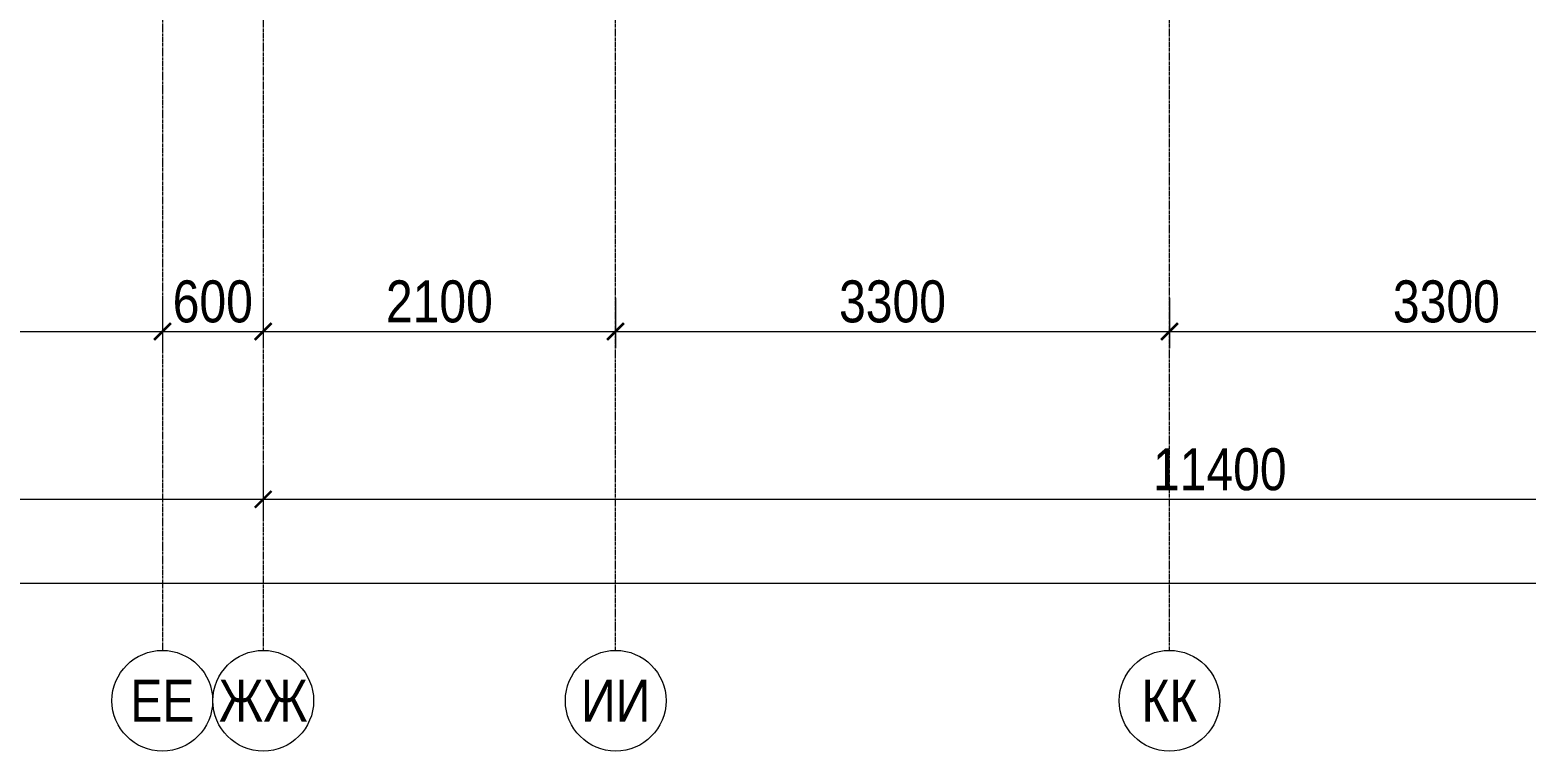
# Model space of a CAD drawing. Header units: millimetres. Extents: x -65509 to 912790, y 446 to 713294.
# Drawn here: x 471311 to 480226, y 499528 to 503825 of the extents above; entities that cross this region are included whole.
import ezdxf
from ezdxf.enums import TextEntityAlignment as Align

# ---------------------------------------------------------------- set-up
doc = ezdxf.new("R2010")
doc.units = ezdxf.units.MM
doc.linetypes.add('CENTER2', pattern=[28.575, 19.05, -3.175, 3.175, -3.175])
doc.layers.get('Defpoints').update_dxf_attribs({"color": 250})
doc.layers.add('РД_Оси_100', color=250, linetype='Continuous', lineweight=0)
doc.layers.add('РД_Оси_размер', color=250, linetype='Continuous', lineweight=0)
doc.styles.add('style1', font='ARIALN.TTF')
doc.styles.add('ккк', font='isocpeur.ttf', dxfattribs={"width": 0.85, "oblique": 15})
doc.dimstyles.new('Dim100_ареал', dxfattribs={"dimscale": 100, "dimtxt": 2.5, "dimasz": 1, "dimexe": 1, "dimexo": 1, "dimgap": 0.5, "dimtad": 1, "dimzin": 12, "dimdsep": 46, "dimtxsty": 'style1', "dimblk": 'ARCHTICK', "dimcen": 1, "dimdle": 1, "dimclrd": 256, "dimclre": 256, "dimaunit": 1, "dimadec": 0, "dimazin": 3, "dimtfac": 1, "dimtmove": 1, "dimatfit": 3, "dimldrblk": 'OPEN30', "dimfxl": 4, "dimfxlon": 1, "dimtolj": 1, "dimtzin": 0, "dimlwd": 9, "dimlwe": 9, "dimarcsym": 0})

# ---------------------------------------------------------------- blocks, each defined once
blk = doc.blocks.new('A-iden')
at = {"linetype": 'Continuous', "lineweight": 5}
blk.add_circle((0, -4), 3, dxfattribs=at)
at = {"color": 0, "linetype": 'Continuous', "lineweight": 20, "style": 'ккк', "width": 0.85}
blk.add_attdef('ID', text='', height=8, dxfattribs=at).set_placement((0.314, -3.853), align=Align.MIDDLE_CENTER)
blk = doc.blocks.new('_ArchTick')
at = {"color": 0, "linetype": 'ByBlock', "const_width": 0.15}
blk.add_lwpolyline([(-0.5, -0.5), (0.5, 0.5)], dxfattribs=at)
blk = doc.blocks.new('*D317')
at = {"layer": 'Defpoints', "color": 0, "transparency": 16777216}
for p in [(79200, -3255), (82500, -3255), (82500, -4255)]:
    blk.add_point(p, dxfattribs=at)
at = {"layer": 'РД_Оси_размер', "color": 0, "lineweight": 5, "transparency": 16777216}
for p, q in [((79200, -4055), (79200, -4355)), ((82500, -4055), (82500, -4355)), ((79100, -4255), (82600, -4255))]:
    blk.add_line(p, q, dxfattribs=at)
at = {"layer": 'РД_Оси_размер', "color": 0, "lineweight": 5, "transparency": 16777216, "xscale": 100, "yscale": 100, "zscale": 100, "rotation": 180}
blk.add_blockref('_ArchTick', (79200, -4255), dxfattribs=at)
at = {"layer": 'РД_Оси_размер', "color": 0, "lineweight": 5, "transparency": 16777216, "xscale": 100, "yscale": 100, "zscale": 100}
blk.add_blockref('_ArchTick', (82500, -4255), dxfattribs=at)
at = {"layer": 'РД_Оси_размер', "color": 0, "transparency": 16777216, "insert": (80850, -4077.4), "char_height": 250, "attachment_point": 5, "style": 'style1'}
blk.add_mtext('\\A1;3300', dxfattribs=at)
blk = doc.blocks.new('_Open30')
at = {"color": 0, "linetype": 'ByBlock', "lineweight": -2}
for p, q in [((-1, 0.268), (0, 0)), ((0, 0), (-1, -0.268)), ((0, 0), (-1, 0))]:
    blk.add_line(p, q, dxfattribs=at)
blk = doc.blocks.new('*D318')
at = {"layer": 'Defpoints', "color": 0, "transparency": 16777216}
for p in [(82500, -3255), (83100, -3255), (83100, -4255)]:
    blk.add_point(p, dxfattribs=at)
at = {"layer": 'РД_Оси_размер', "color": 0, "lineweight": 5, "transparency": 16777216}
for p, q in [((82500, -4055), (82500, -4355)), ((83100, -4055), (83100, -4355)), ((82400, -4255), (83200, -4255))]:
    blk.add_line(p, q, dxfattribs=at)
at = {"layer": 'РД_Оси_размер', "color": 0, "lineweight": 5, "transparency": 16777216, "xscale": 100, "yscale": 100, "zscale": 100, "rotation": 180}
blk.add_blockref('_ArchTick', (82500, -4255), dxfattribs=at)
at = {"layer": 'РД_Оси_размер', "color": 0, "lineweight": 5, "transparency": 16777216, "xscale": 100, "yscale": 100, "zscale": 100}
blk.add_blockref('_ArchTick', (83100, -4255), dxfattribs=at)
at = {"layer": 'РД_Оси_размер', "color": 0, "transparency": 16777216, "insert": (82800, -4077.4), "char_height": 250, "attachment_point": 5, "style": 'style1'}
blk.add_mtext('\\A1;600', dxfattribs=at)
blk = doc.blocks.new('*D319')
at = {"layer": 'Defpoints', "color": 0, "transparency": 16777216}
for p in [(83100, -3255), (85200, -3255), (85200, -4255)]:
    blk.add_point(p, dxfattribs=at)
at = {"layer": 'РД_Оси_размер', "color": 0, "lineweight": 5, "transparency": 16777216}
for p, q in [((83100, -4055), (83100, -4355)), ((85200, -4055), (85200, -4355)), ((83000, -4255), (85300, -4255))]:
    blk.add_line(p, q, dxfattribs=at)
at = {"layer": 'РД_Оси_размер', "color": 0, "lineweight": 5, "transparency": 16777216, "xscale": 100, "yscale": 100, "zscale": 100, "rotation": 180}
blk.add_blockref('_ArchTick', (83100, -4255), dxfattribs=at)
at = {"layer": 'РД_Оси_размер', "color": 0, "lineweight": 5, "transparency": 16777216, "xscale": 100, "yscale": 100, "zscale": 100}
blk.add_blockref('_ArchTick', (85200, -4255), dxfattribs=at)
at = {"layer": 'РД_Оси_размер', "color": 0, "transparency": 16777216, "insert": (84150, -4077.4), "char_height": 250, "attachment_point": 5, "style": 'style1'}
blk.add_mtext('\\A1;2100', dxfattribs=at)
blk = doc.blocks.new('*D320')
at = {"layer": 'Defpoints', "color": 0, "transparency": 16777216}
for p in [(85200, -3255), (88500, -3255), (88500, -4255)]:
    blk.add_point(p, dxfattribs=at)
at = {"layer": 'РД_Оси_размер', "color": 0, "lineweight": 5, "transparency": 16777216}
for p, q in [((85200, -4055), (85200, -4355)), ((88500, -4055), (88500, -4355)), ((85100, -4255), (88600, -4255))]:
    blk.add_line(p, q, dxfattribs=at)
at = {"layer": 'РД_Оси_размер', "color": 0, "lineweight": 5, "transparency": 16777216, "xscale": 100, "yscale": 100, "zscale": 100, "rotation": 180}
blk.add_blockref('_ArchTick', (85200, -4255), dxfattribs=at)
at = {"layer": 'РД_Оси_размер', "color": 0, "lineweight": 5, "transparency": 16777216, "xscale": 100, "yscale": 100, "zscale": 100}
blk.add_blockref('_ArchTick', (88500, -4255), dxfattribs=at)
at = {"layer": 'РД_Оси_размер', "color": 0, "transparency": 16777216, "insert": (86850, -4077.4), "char_height": 250, "attachment_point": 5, "style": 'style1'}
blk.add_mtext('\\A1;3300', dxfattribs=at)
blk = doc.blocks.new('*D321')
at = {"layer": 'Defpoints', "color": 0, "transparency": 16777216}
for p in [(88500, -3255), (91800, -3255), (91800, -4255)]:
    blk.add_point(p, dxfattribs=at)
at = {"layer": 'РД_Оси_размер', "color": 0, "lineweight": 5, "transparency": 16777216}
for p, q in [((88500, -4055), (88500, -4355)), ((91800, -4055), (91800, -4355)), ((88400, -4255), (91900, -4255))]:
    blk.add_line(p, q, dxfattribs=at)
at = {"layer": 'РД_Оси_размер', "color": 0, "lineweight": 5, "transparency": 16777216, "xscale": 100, "yscale": 100, "zscale": 100, "rotation": 180}
blk.add_blockref('_ArchTick', (88500, -4255), dxfattribs=at)
at = {"layer": 'РД_Оси_размер', "color": 0, "lineweight": 5, "transparency": 16777216, "xscale": 100, "yscale": 100, "zscale": 100}
blk.add_blockref('_ArchTick', (91800, -4255), dxfattribs=at)
at = {"layer": 'РД_Оси_размер', "color": 0, "transparency": 16777216, "insert": (90150, -4077.4), "char_height": 250, "attachment_point": 5, "style": 'style1'}
blk.add_mtext('\\A1;3300', dxfattribs=at)
blk = doc.blocks.new('*D204')
at = {"layer": 'Defpoints', "color": 0, "transparency": 16777216}
for p in [(0, -3255), (114600, -3255), (114600, -5755)]:
    blk.add_point(p, dxfattribs=at)
at = {"layer": 'РД_Оси_размер', "color": 0, "lineweight": 5, "transparency": 16777216}
for p, q in [((0, -5555), (0, -5855)), ((114600, -5555), (114600, -5855)), ((-100, -5755), (114700, -5755))]:
    blk.add_line(p, q, dxfattribs=at)
at = {"layer": 'РД_Оси_размер', "color": 0, "lineweight": 5, "transparency": 16777216, "xscale": 100, "yscale": 100, "zscale": 100, "rotation": 180}
blk.add_blockref('_ArchTick', (0, -5755), dxfattribs=at)
at = {"layer": 'РД_Оси_размер', "color": 0, "lineweight": 5, "transparency": 16777216, "xscale": 100, "yscale": 100, "zscale": 100}
blk.add_blockref('_ArchTick', (114600, -5755), dxfattribs=at)
at = {"layer": 'РД_Оси_размер', "color": 0, "transparency": 16777216, "insert": (57300, -5577.4), "char_height": 250, "attachment_point": 5, "style": 'style1'}
blk.add_mtext('\\A1;114600', dxfattribs=at)
blk = doc.blocks.new('*D220')
at = {"layer": 'Defpoints', "color": 0, "transparency": 16777216}
for p in [(45600, -3255), (83100, -3255), (83100, -5255)]:
    blk.add_point(p, dxfattribs=at)
at = {"layer": 'РД_Оси_размер', "color": 0, "lineweight": 5, "transparency": 16777216}
for p, q in [((45600, -5055), (45600, -5355)), ((83100, -5055), (83100, -5355)), ((45500, -5255), (83200, -5255))]:
    blk.add_line(p, q, dxfattribs=at)
at = {"layer": 'РД_Оси_размер', "color": 0, "lineweight": 5, "transparency": 16777216, "xscale": 100, "yscale": 100, "zscale": 100, "rotation": 180}
blk.add_blockref('_ArchTick', (45600, -5255), dxfattribs=at)
at = {"layer": 'РД_Оси_размер', "color": 0, "lineweight": 5, "transparency": 16777216, "xscale": 100, "yscale": 100, "zscale": 100}
blk.add_blockref('_ArchTick', (83100, -5255), dxfattribs=at)
at = {"layer": 'РД_Оси_размер', "color": 0, "transparency": 16777216, "insert": (64350, -5077.4), "char_height": 250, "attachment_point": 5, "style": 'style1'}
blk.add_mtext('\\A1;37500', dxfattribs=at)
blk = doc.blocks.new('*D221')
at = {"layer": 'Defpoints', "color": 0, "transparency": 16777216}
for p in [(83100, -3255), (94500, -3255), (94500, -5255)]:
    blk.add_point(p, dxfattribs=at)
at = {"layer": 'РД_Оси_размер', "color": 0, "lineweight": 5, "transparency": 16777216}
for p, q in [((83100, -5055), (83100, -5355)), ((94500, -5055), (94500, -5355)), ((83000, -5255), (94600, -5255))]:
    blk.add_line(p, q, dxfattribs=at)
at = {"layer": 'РД_Оси_размер', "color": 0, "lineweight": 5, "transparency": 16777216, "xscale": 100, "yscale": 100, "zscale": 100, "rotation": 180}
blk.add_blockref('_ArchTick', (83100, -5255), dxfattribs=at)
at = {"layer": 'РД_Оси_размер', "color": 0, "lineweight": 5, "transparency": 16777216, "xscale": 100, "yscale": 100, "zscale": 100}
blk.add_blockref('_ArchTick', (94500, -5255), dxfattribs=at)
at = {"layer": 'РД_Оси_размер', "color": 0, "transparency": 16777216, "insert": (88800, -5077.4), "char_height": 250, "attachment_point": 5, "style": 'style1'}
blk.add_mtext('\\A1;11400', dxfattribs=at)
blk = doc.blocks.new('СОШ_2200_АР_ОСИ_М100_28.05.24')
at = {"layer": 'РД_Оси_100', "linetype": 'CENTER2'}
for p, q in [((85200, -6155), (85200, 139938.679)), ((88500, -6155), (88500, 139938.679))]:
    blk.add_line(p, q, dxfattribs=at)
for points in [[(82500, 139938.679), (82500, -6155)], [(83100, 16208.195), (83100, -6155)]]:
    blk.add_lwpolyline(points, dxfattribs=at)
at = {"layer": 'РД_Оси_100', "color": 0}
ref = blk.add_blockref('A-iden', (82499.266, -6054.999), dxfattribs=dict(at, xscale=100, yscale=100, zscale=100))
ref.add_attrib('ID', 'ЕЕ', dxfattribs={"layer": '0', "linetype": 'Continuous', "height": 250, "style": 'style1'}).set_placement((82499.266, -6454.999), align=Align.MIDDLE)
ref = blk.add_blockref('A-iden', (83100.734, -6054.999), dxfattribs=dict(at, xscale=100, yscale=100, zscale=100))
ref.add_attrib('ID', 'ЖЖ', dxfattribs={"layer": '0', "linetype": 'Continuous', "height": 250, "style": 'style1'}).set_placement((83100.734, -6454.999), align=Align.MIDDLE)
ref = blk.add_blockref('A-iden', (85200.734, -6054.999), dxfattribs=dict(at, xscale=100, yscale=100, zscale=100))
ref.add_attrib('ID', 'ИИ', dxfattribs={"layer": '0', "linetype": 'Continuous', "height": 250, "style": 'style1'}).set_placement((85200.734, -6454.999), align=Align.MIDDLE)
ref = blk.add_blockref('A-iden', (88500, -6054.999), dxfattribs=dict(at, xscale=100, yscale=100, zscale=100))
ref.add_attrib('ID', 'КК', dxfattribs={"layer": '0', "linetype": 'Continuous', "height": 250, "style": 'style1'}).set_placement((88500, -6454.999), align=Align.MIDDLE)
at = {"layer": 'РД_Оси_размер'}
for base, p1, p2, picture, middle in [((114600, -5755), (0, -3255), (114600, -3255), '*D204', (57300, -5577.357)), ((83100, -5255), (45600, -3255), (83100, -3255), '*D220', (64350, -5077.357)), ((82500, -4255), (79200, -3255), (82500, -3255), '*D317', (80850, -4077.357)), ((83100, -4255), (82500, -3255), (83100, -3255), '*D318', (82800, -4077.357)), ((85200, -4255), (83100, -3255), (85200, -3255), '*D319', (84150, -4077.357)), ((94500, -5255), (83100, -3255), (94500, -3255), '*D221', (88800, -5077.357)), ((88500, -4255), (85200, -3255), (88500, -3255), '*D320', (86850, -4077.357)), ((91800, -4255), (88500, -3255), (91800, -3255), '*D321', (90150, -4077.357))]:
    dim = blk.add_linear_dim(base=base, p1=p1, p2=p2, dimstyle='Dim100_ареал', dxfattribs=at)
    dim.commit()
    dim.dimension.update_dxf_attribs({"geometry": picture, "text_midpoint": middle})

msp = doc.modelspace()

# ---------------------------------------------------------------- block references
at = {"layer": 'РД_Оси_100'}
msp.add_blockref('СОШ_2200_АР_ОСИ_М100_28.05.24', (389600.882, 506283.318), dxfattribs=at)

doc.saveas('drawing.dxf')
